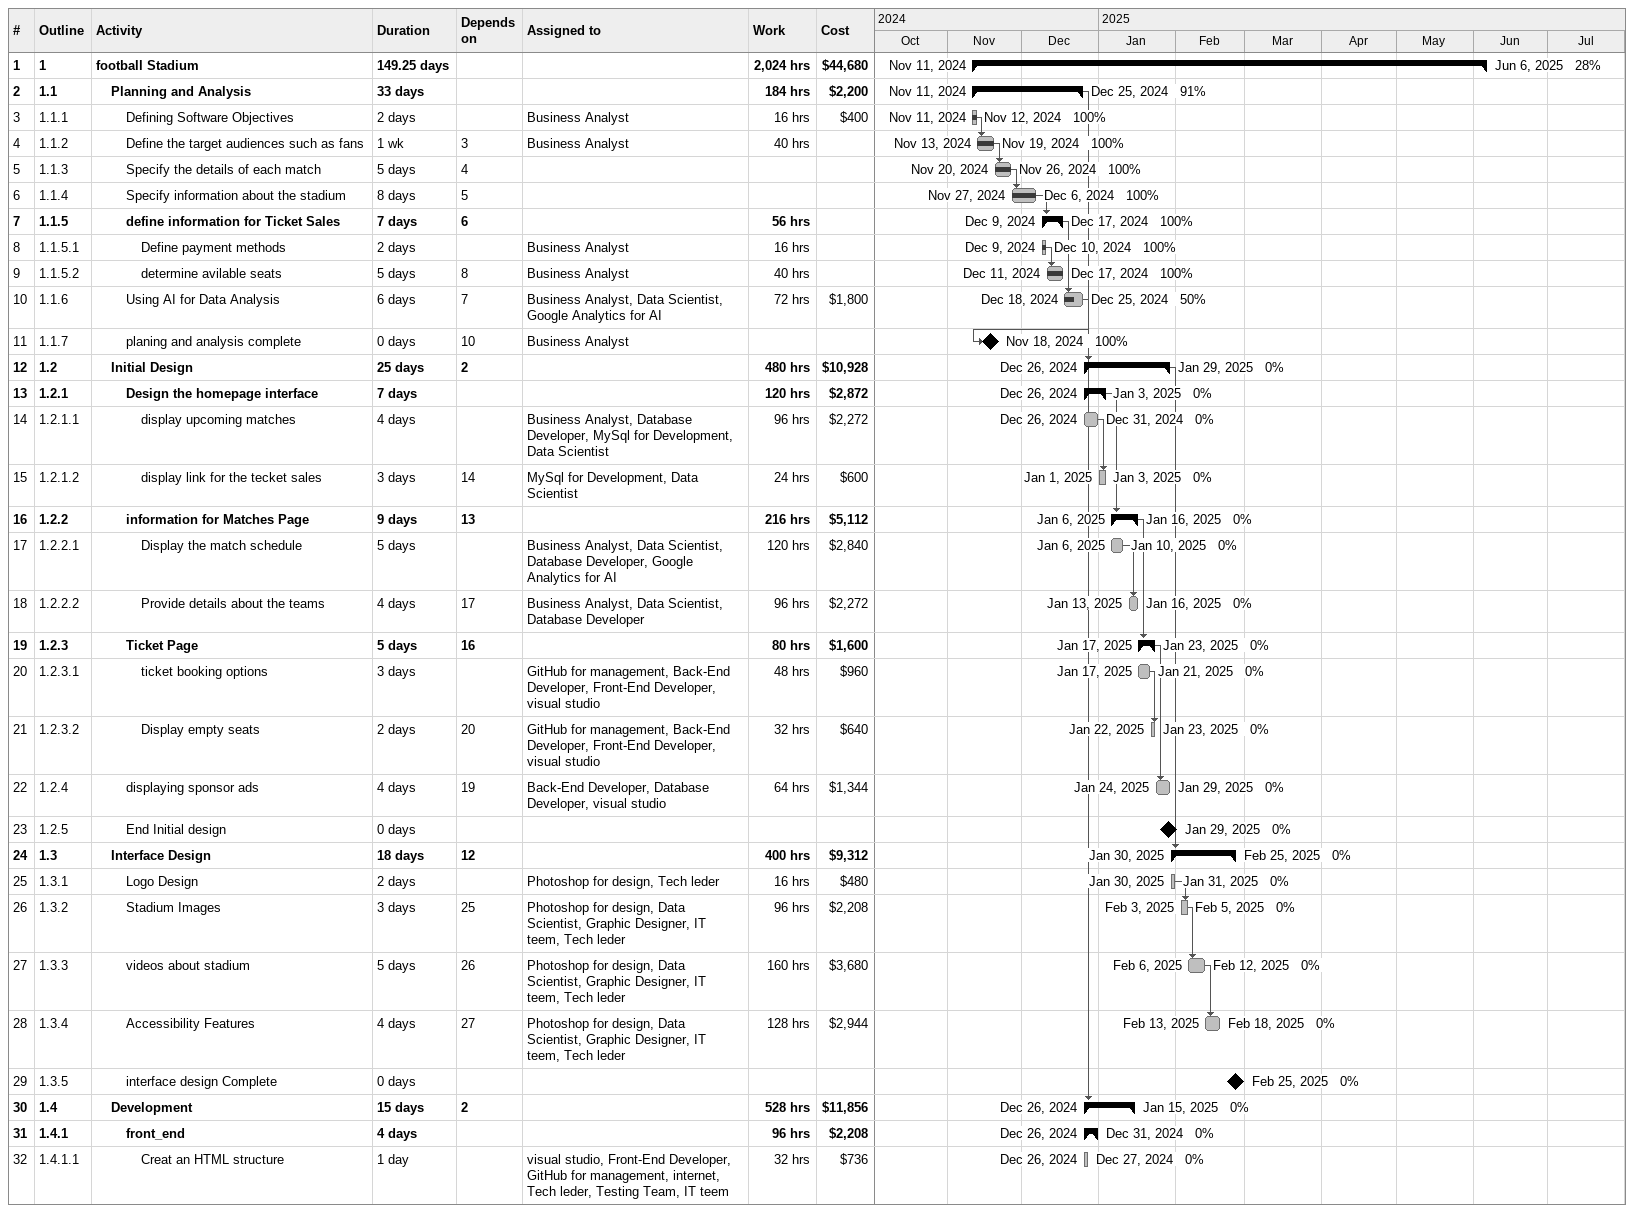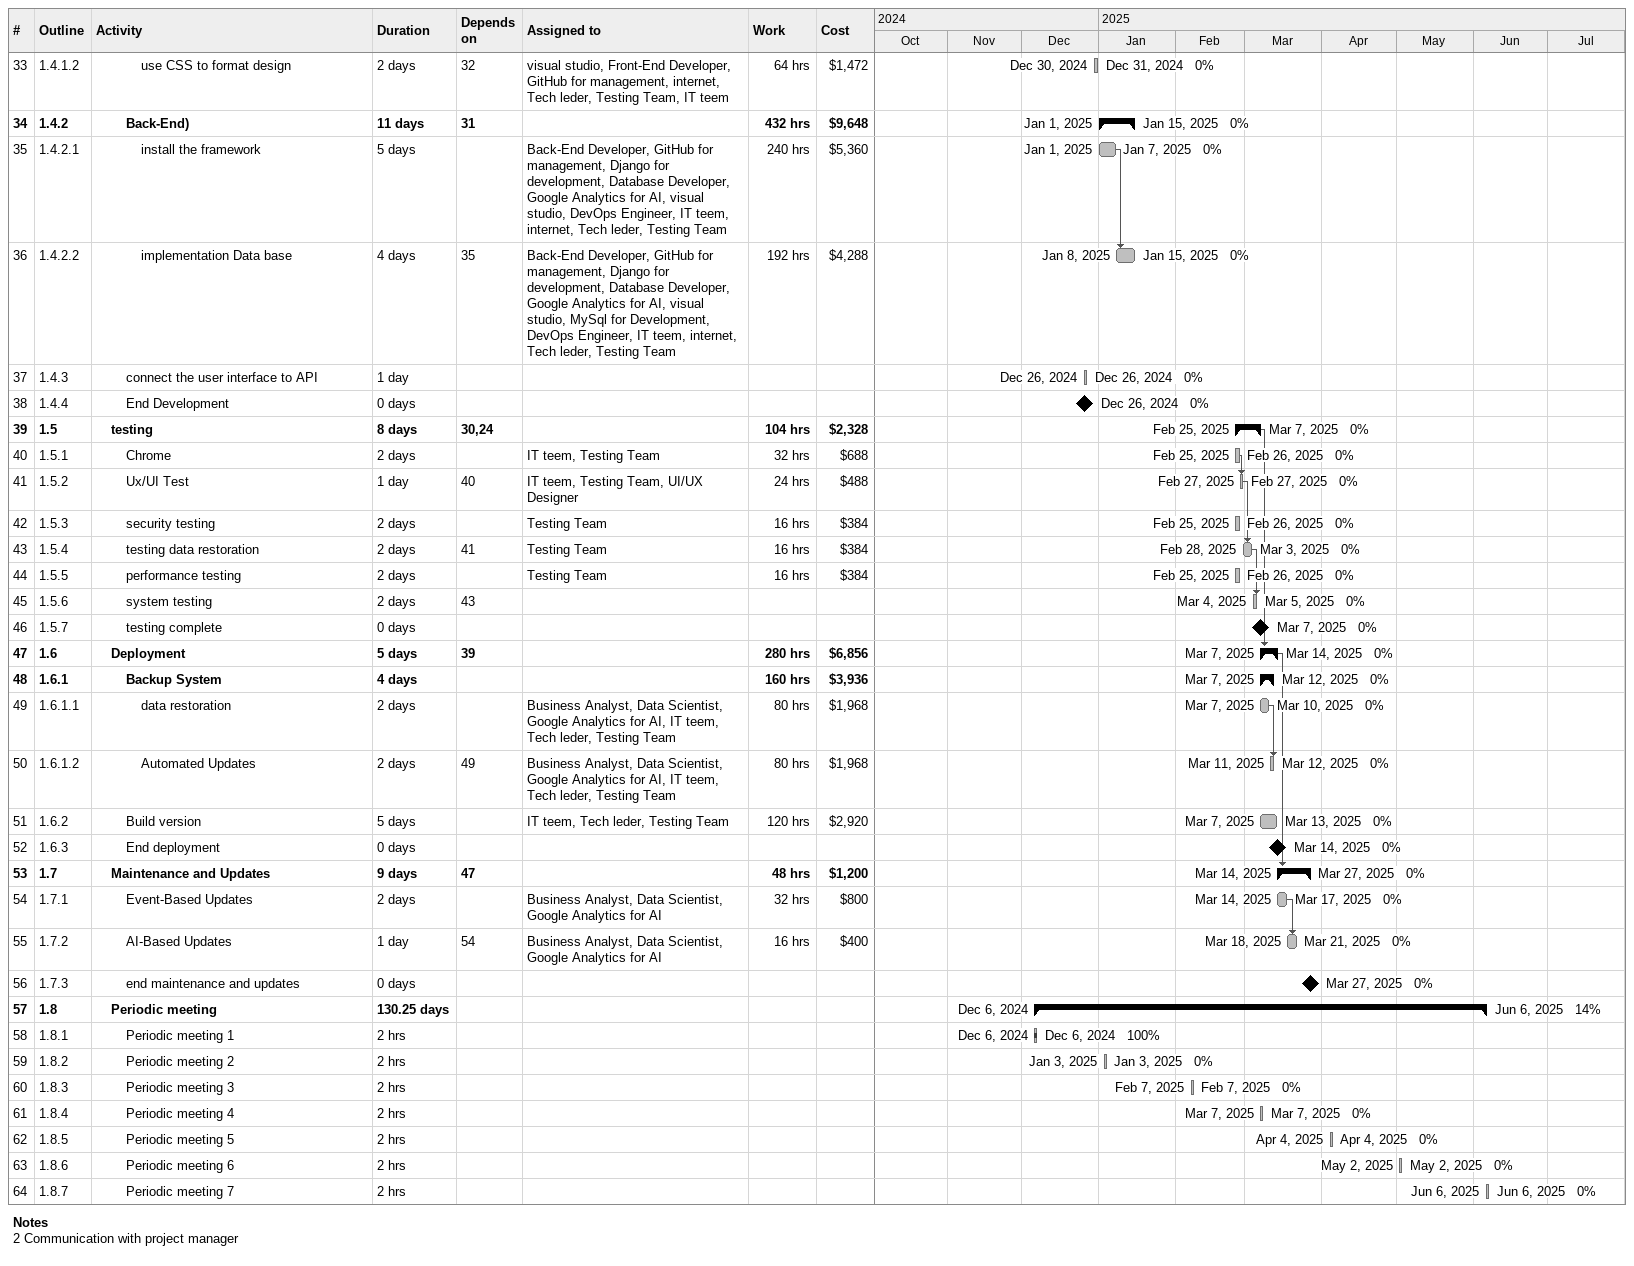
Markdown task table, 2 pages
| ID | WBS | Task | Duration | Start | Finish | Predecessors | Resources | % complete | Work (h) | Cost ($) |
|---|---|---|---|---|---|---|---|---|---|---|
| 1 | 1 | **football Stadium** | 149.25d | 2024-11-11 | 2025-06-06 |  |  | 28 | 2024 | 44680 |
| 2 | 1.1 | **Planning and Analysis** | 33d | 2024-11-11 | 2024-12-25 |  |  | 91 | 184 | 2200 |
| 3 | 1.1.1 | Defining Software Objectives | 2d | 2024-11-11 | 2024-11-12 |  | Business Analyst | 100 | 16 | 400 |
| 4 | 1.1.2 | Define the target audiences such as fans | 1w | 2024-11-13 | 2024-11-19 | 3 | Business Analyst | 100 | 40 |  |
| 5 | 1.1.3 | Specify the details of each match | 5d | 2024-11-20 | 2024-11-26 | 4 |  | 100 |  |  |
| 6 | 1.1.4 | Specify information about the stadium | 8d | 2024-11-27 | 2024-12-06 | 5 |  | 100 |  |  |
| 7 | 1.1.5 | **define information for Ticket Sales** | 7d | 2024-12-09 | 2024-12-17 | 6 |  | 100 | 56 |  |
| 8 | 1.1.5.1 | Define payment methods | 2d | 2024-12-09 | 2024-12-10 |  | Business Analyst | 100 | 16 |  |
| 9 | 1.1.5.2 | determine avilable seats | 5d | 2024-12-11 | 2024-12-17 | 8 | Business Analyst | 100 | 40 |  |
| 10 | 1.1.6 | Using AI for Data Analysis | 6d | 2024-12-18 | 2024-12-25 | 7 | Business Analyst, Data Scientist, Google Analytics for AI | 50 | 72 | 1800 |
| 11 | 1.1.7 | planing and analysis complete | 0d | 2024-11-18 | 2024-11-18 | 10 | Business Analyst | 100 |  |  |
| 12 | 1.2 | **Initial Design** | 25d | 2024-12-26 | 2025-01-29 | 2 |  | 0 | 480 | 10928 |
| 13 | 1.2.1 | **Design the homepage interface** | 7d | 2024-12-26 | 2025-01-03 |  |  | 0 | 120 | 2872 |
| 14 | 1.2.1.1 | display upcoming matches | 4d | 2024-12-26 | 2024-12-31 |  | Business Analyst, Database Developer, MySql for Development, Data Scientist | 0 | 96 | 2272 |
| 15 | 1.2.1.2 | display link for the tecket sales | 3d | 2025-01-01 | 2025-01-03 | 14 | MySql for Development, Data Scientist | 0 | 24 | 600 |
| 16 | 1.2.2 | **information for Matches Page** | 9d | 2025-01-06 | 2025-01-16 | 13 |  | 0 | 216 | 5112 |
| 17 | 1.2.2.1 | Display the match schedule | 5d | 2025-01-06 | 2025-01-10 |  | Business Analyst, Data Scientist, Database Developer, Google Analytics for AI | 0 | 120 | 2840 |
| 18 | 1.2.2.2 | Provide details about the teams | 4d | 2025-01-13 | 2025-01-16 | 17 | Business Analyst, Data Scientist, Database Developer | 0 | 96 | 2272 |
| 19 | 1.2.3 | **Ticket Page** | 5d | 2025-01-17 | 2025-01-23 | 16 |  | 0 | 80 | 1600 |
| 20 | 1.2.3.1 | ticket booking options | 3d | 2025-01-17 | 2025-01-21 |  | GitHub for management, Back-End Developer, Front-End Developer, visual studio | 0 | 48 | 960 |
| 21 | 1.2.3.2 | Display empty seats | 2d | 2025-01-22 | 2025-01-23 | 20 | GitHub for management, Back-End Developer, Front-End Developer, visual studio | 0 | 32 | 640 |
| 22 | 1.2.4 | displaying sponsor ads | 4d | 2025-01-24 | 2025-01-29 | 19 | Back-End Developer, Database Developer, visual studio | 0 | 64 | 1344 |
| 23 | 1.2.5 | End Initial design | 0d | 2025-01-29 | 2025-01-29 |  |  | 0 |  |  |
| 24 | 1.3 | **Interface Design** | 18d | 2025-01-30 | 2025-02-25 | 12 |  | 0 | 400 | 9312 |
| 25 | 1.3.1 | Logo Design | 2d | 2025-01-30 | 2025-01-31 |  | Photoshop for design, Tech leder | 0 | 16 | 480 |
| 26 | 1.3.2 | Stadium Images | 3d | 2025-02-03 | 2025-02-05 | 25 | Photoshop for design, Data Scientist, Graphic Designer, IT teem, Tech leder | 0 | 96 | 2208 |
| 27 | 1.3.3 | videos about stadium | 5d | 2025-02-06 | 2025-02-12 | 26 | Photoshop for design, Data Scientist, Graphic Designer, IT teem, Tech leder | 0 | 160 | 3680 |
| 28 | 1.3.4 | Accessibility Features | 4d | 2025-02-13 | 2025-02-18 | 27 | Photoshop for design, Data Scientist, Graphic Designer, IT teem, Tech leder | 0 | 128 | 2944 |
| 29 | 1.3.5 | interface design Complete | 0d | 2025-02-25 | 2025-02-25 |  |  | 0 |  |  |
| 30 | 1.4 | **Development** | 15d | 2024-12-26 | 2025-01-15 | 2 |  | 0 | 528 | 11856 |
| 31 | 1.4.1 | **front_end** | 4d | 2024-12-26 | 2024-12-31 |  |  | 0 | 96 | 2208 |
| 32 | 1.4.1.1 | Creat an HTML structure | 1d | 2024-12-26 | 2024-12-27 |  | visual studio, Front-End Developer, GitHub for management, internet, Tech leder, Testing Team, IT teem | 0 | 32 | 736 |
| 33 | 1.4.1.2 | use CSS to format design | 2d | 2024-12-30 | 2024-12-31 | 32 | visual studio, Front-End Developer, GitHub for management, internet, Tech leder, Testing Team, IT teem | 0 | 64 | 1472 |
| 34 | 1.4.2 | **Back-End)** | 11d | 2025-01-01 | 2025-01-15 | 31 |  | 0 | 432 | 9648 |
| 35 | 1.4.2.1 | install the framework | 5d | 2025-01-01 | 2025-01-07 |  | Back-End Developer, GitHub for management, Django for development, Database Developer, Google Analytics for AI, visual studio, DevOps Engineer, IT teem, internet, Tech leder, Testing Team | 0 | 240 | 5360 |
| 36 | 1.4.2.2 | implementation Data base | 4d | 2025-01-08 | 2025-01-15 | 35 | Back-End Developer, GitHub for management, Django for development, Database Developer, Google Analytics for AI, visual studio, MySql for Development, DevOps Engineer, IT teem, internet, Tech leder, Testing Team | 0 | 192 | 4288 |
| 37 | 1.4.3 | connect the user interface to API | 1d | 2024-12-26 | 2024-12-26 |  |  | 0 |  |  |
| 38 | 1.4.4 | End Development | 0d | 2024-12-26 | 2024-12-26 |  |  | 0 |  |  |
| 39 | 1.5 | **testing** | 8d | 2025-02-25 | 2025-03-07 | 30, 24 |  | 0 | 104 | 2328 |
| 40 | 1.5.1 | Chrome | 2d | 2025-02-25 | 2025-02-26 |  | IT teem, Testing Team | 0 | 32 | 688 |
| 41 | 1.5.2 | Ux/UI Test | 1d | 2025-02-27 | 2025-02-27 | 40 | IT teem, Testing Team, UI/UX Designer | 0 | 24 | 488 |
| 42 | 1.5.3 | security testing | 2d | 2025-02-25 | 2025-02-26 |  | Testing Team | 0 | 16 | 384 |
| 43 | 1.5.4 | testing data restoration | 2d | 2025-02-28 | 2025-03-03 | 41 | Testing Team | 0 | 16 | 384 |
| 44 | 1.5.5 | performance testing | 2d | 2025-02-25 | 2025-02-26 |  | Testing Team | 0 | 16 | 384 |
| 45 | 1.5.6 | system testing | 2d | 2025-03-04 | 2025-03-05 | 43 |  | 0 |  |  |
| 46 | 1.5.7 | testing complete | 0d | 2025-03-07 | 2025-03-07 |  |  | 0 |  |  |
| 47 | 1.6 | **Deployment** | 5d | 2025-03-07 | 2025-03-14 | 39 |  | 0 | 280 | 6856 |
| 48 | 1.6.1 | **Backup System** | 4d | 2025-03-07 | 2025-03-12 |  |  | 0 | 160 | 3936 |
| 49 | 1.6.1.1 | data restoration | 2d | 2025-03-07 | 2025-03-10 |  | Business Analyst, Data Scientist, Google Analytics for AI, IT teem, Tech leder, Testing Team | 0 | 80 | 1968 |
| 50 | 1.6.1.2 | Automated Updates | 2d | 2025-03-11 | 2025-03-12 | 49 | Business Analyst, Data Scientist, Google Analytics for AI, IT teem, Tech leder, Testing Team | 0 | 80 | 1968 |
| 51 | 1.6.2 | Build version | 5d | 2025-03-07 | 2025-03-13 |  | IT teem, Tech leder, Testing Team | 0 | 120 | 2920 |
| 52 | 1.6.3 | End deployment | 0d | 2025-03-14 | 2025-03-14 |  |  | 0 |  |  |
| 53 | 1.7 | **Maintenance and Updates** | 9d | 2025-03-14 | 2025-03-27 | 47 |  | 0 | 48 | 1200 |
| 54 | 1.7.1 | Event-Based Updates | 2d | 2025-03-14 | 2025-03-17 |  | Business Analyst, Data Scientist, Google Analytics for AI | 0 | 32 | 800 |
| 55 | 1.7.2 | AI-Based Updates | 1d | 2025-03-18 | 2025-03-21 | 54 | Business Analyst, Data Scientist, Google Analytics for AI | 0 | 16 | 400 |
| 56 | 1.7.3 | end maintenance and updates | 0d | 2025-03-27 | 2025-03-27 |  |  | 0 |  |  |
| 57 | 1.8 | **Periodic meeting** | 130.25d | 2024-12-06 | 2025-06-06 |  |  | 14 |  |  |
| 58 | 1.8.1 | Periodic meeting 1 | 2h | 2024-12-06 | 2024-12-06 |  |  | 100 |  |  |
| 59 | 1.8.2 | Periodic meeting 2 | 2h | 2025-01-03 | 2025-01-03 |  |  | 0 |  |  |
| 60 | 1.8.3 | Periodic meeting 3 | 2h | 2025-02-07 | 2025-02-07 |  |  | 0 |  |  |
| 61 | 1.8.4 | Periodic meeting 4 | 2h | 2025-03-07 | 2025-03-07 |  |  | 0 |  |  |
| 62 | 1.8.5 | Periodic meeting 5 | 2h | 2025-04-04 | 2025-04-04 |  |  | 0 |  |  |
| 63 | 1.8.6 | Periodic meeting 6 | 2h | 2025-05-02 | 2025-05-02 |  |  | 0 |  |  |
| 64 | 1.8.7 | Periodic meeting 7 | 2h | 2025-06-06 | 2025-06-06 |  |  | 0 |  |  |

Notes
- 2: Communication with project manager
